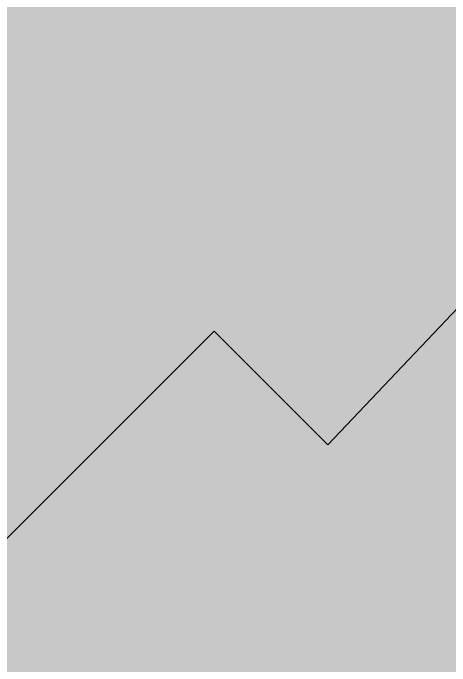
# Model space of a CAD drawing. Header units: metres. Extents: x 68582 to 69192, y 19191 to 19633.
# Drawn here: x 68982.33 to 68993.5, y 19394.48 to 19411.17 of the extents above; entities that cross this region are included whole.
import ezdxf

# ---------------------------------------------------------------- set-up
doc = ezdxf.new("R2010")
doc.units = ezdxf.units.M
doc.layers.get('0').update_dxf_attribs({"lineweight": 15})
doc.layers.add('None', color=7, linetype='Continuous', lineweight=5)

msp = doc.modelspace()

# ---------------------------------------------------------------- hatches: boundary and pattern name
at = {"true_color": 0xd1f0d1, "transparency": 33554687}
msp.add_hatch(color=254, dxfattribs=at).paths.add_polyline_path([(68588.122, 19191.443), (69192.296, 19191.443), (69192.296, 19628.232), (68588.122, 19628.232)], flags=0)
at = {"layer": 'None', "linetype": 'Continuous', "lineweight": 0, "true_color": 0x777777, "transparency": 33554687}
msp.add_hatch(color=8, dxfattribs=at).paths.add_polyline_path([(68990.371, 19400.136), (69010.862, 19421.732), (69010.143, 19422.427), (69027.351, 19440.563), (69021.341, 19446.573), (69018.512, 19443.745), (69014.13, 19447.904), (68998.643, 19431.582), (68999.358, 19430.904), (68983.871, 19414.582), (68983.156, 19415.26), (68978.548, 19410.404), (68979.12, 19409.832), (68972.049, 19402.761), (68975.726, 19399.084), (68977.14, 19400.498), (68978.555, 19399.084), (68979.332, 19399.862), (68981.609, 19397.585), (68981.807, 19397.387), (68987.464, 19403.044)], flags=0)

# ---------------------------------------------------------------- linework, layer by layer
at = {"layer": 'None', "color": 7, "linetype": 'Continuous', "lineweight": 5, "transparency": 33554687}
msp.add_lwpolyline([(68990.371, 19400.136), (69010.862, 19421.732), (69010.143, 19422.427), (69027.351, 19440.563), (69021.341, 19446.573), (69018.512, 19443.745), (69014.13, 19447.904), (68998.643, 19431.582), (68999.358, 19430.904), (68983.871, 19414.582), (68983.156, 19415.26), (68978.548, 19410.404), (68979.12, 19409.832), (68972.049, 19402.761), (68975.726, 19399.084), (68977.14, 19400.498), (68978.555, 19399.084), (68979.332, 19399.862), (68981.609, 19397.585), (68981.807, 19397.387), (68987.464, 19403.044)], close=True, dxfattribs=at)

doc.saveas('drawing.dxf')
